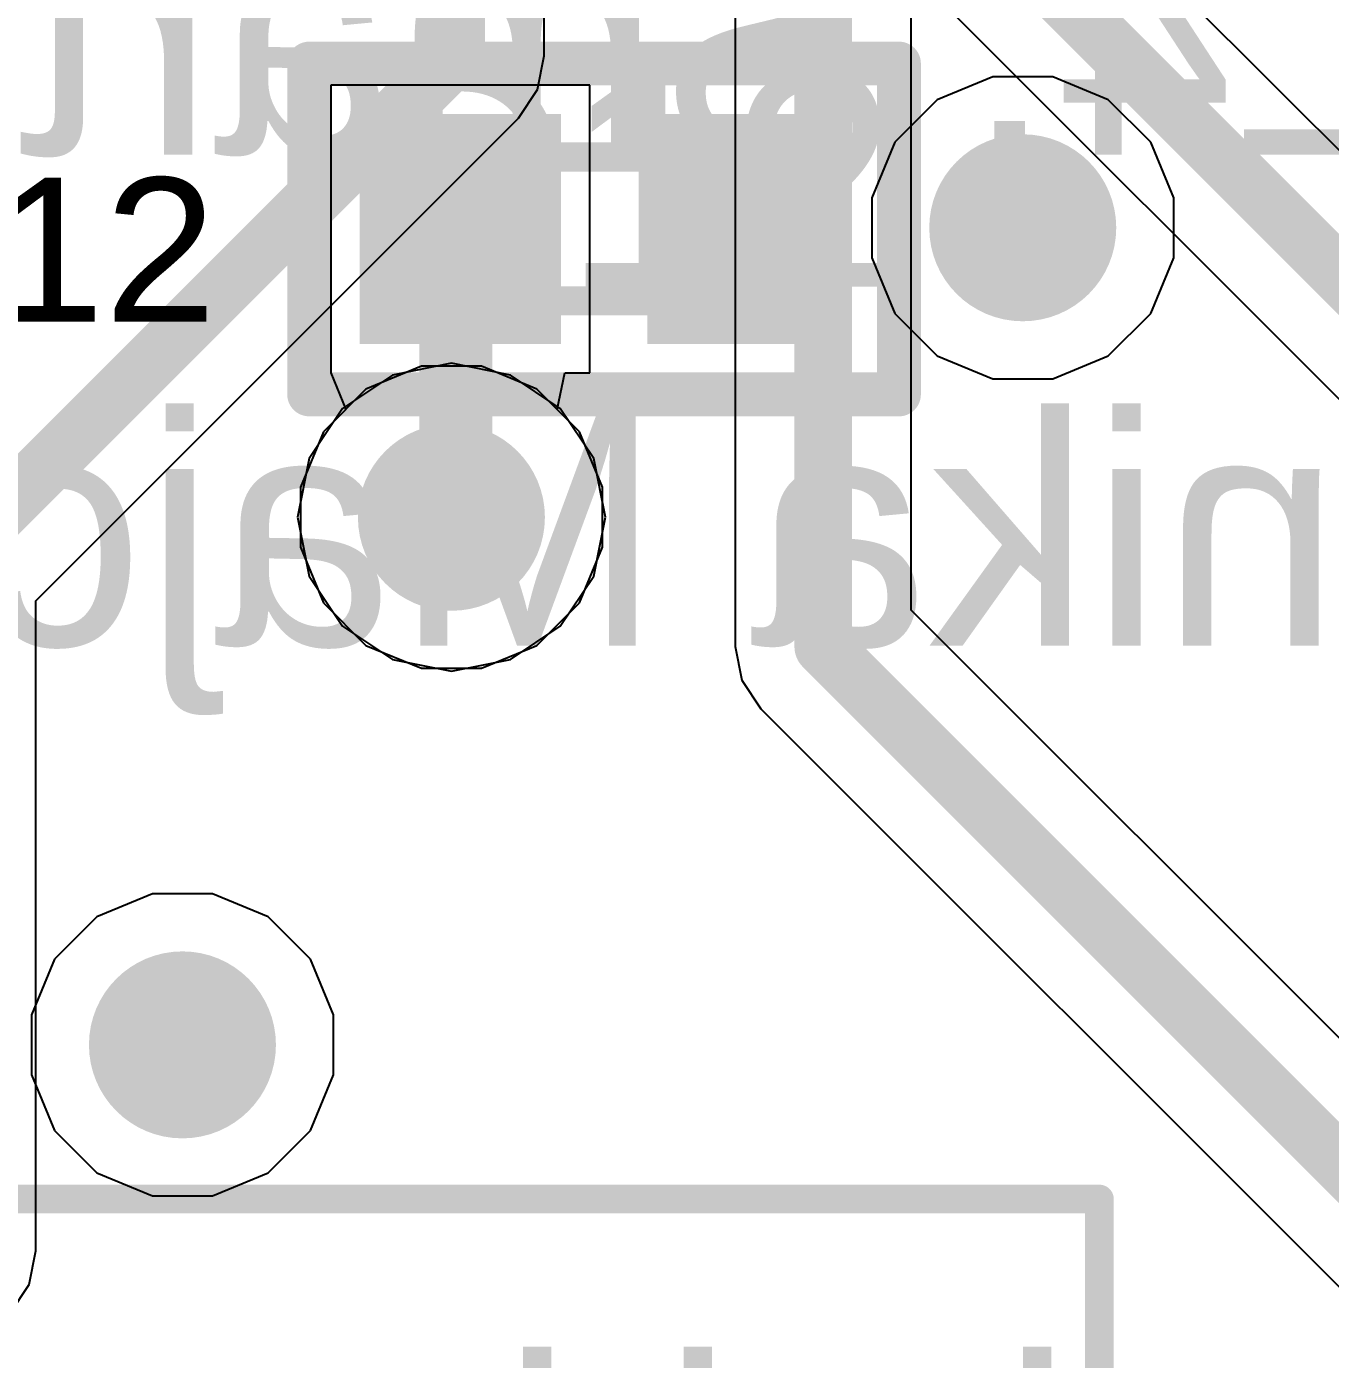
# Model space of a CAD drawing. Header units: inches. Extents: x 0.3 to 52.1, y -1.7 to 36.7.
# Drawn here: x 17.421 to 21.953, y 20.418 to 25.05 of the extents above; entities that cross this region are included whole.
import ezdxf

# ---------------------------------------------------------------- set-up
doc = ezdxf.new("R2010")
doc.units = ezdxf.units.IN
for name, color, linetype in [('Bottom Layer', 5, 'Continuous'), ('Bottom Overlay', 54, 'Continuous'), ('Internal1', 16, 'Continuous'), ('Internal2', 76, 'Continuous'), ('Top Assembly', 216, 'Continuous'), ('Top Component Outline', 6, 'Continuous'), ('Top Layer', 1, 'Continuous'), ('Top Overlay', 2, 'Continuous'), ('Top Paste', 8, 'Continuous'), ('Top Solder', 216, 'Continuous'), ('Via Holes', 16, 'Continuous')]:
    doc.layers.add(name, color=color, linetype=linetype)
doc.styles.add('Arial', font='', dxfattribs={"height": 0.2})
doc.styles.get('Arial').set_extended_font_data('Arial')

# ---------------------------------------------------------------- blocks, each defined once
blk = doc.blocks.new('0402_CAP_REFLOW_87')
at = {"layer": 'Top Layer'}
for points in [[(-0.75, 0.3), (-0.25, 0.3), (-0.25, -0.3), (-0.75, -0.3)], [(0.25, 0.3), (0.75, 0.3), (0.75, -0.3), (0.25, -0.3)]]:
    blk.add_hatch(color=1, dxfattribs=at).paths.add_polyline_path(points)
at = {"layer": 'Top Paste'}
for points in [[(-0.72, 0.27), (-0.28, 0.27), (-0.28, -0.27), (-0.72, -0.27)], [(0.28, 0.27), (0.72, 0.27), (0.72, -0.27), (0.28, -0.27)]]:
    blk.add_hatch(color=8, dxfattribs=at).paths.add_polyline_path(points)
at = {"layer": 'Top Solder'}
for points in [[(-0.85, 0.4), (-0.15, 0.4), (-0.15, -0.4), (-0.85, -0.4)], [(0.15, 0.4), (0.85, 0.4), (0.85, -0.4), (0.15, -0.4)]]:
    blk.add_hatch(color=216, dxfattribs=at).paths.add_polyline_path(points)
at = {"layer": 'Top Assembly'}
for points in [[(-1.025, -0.575, 0.15, 0.15, 0), (-1.025, 0.575, 0.15, 0.15, 0)], [(-1.025, 0.575, 0.15, 0.15, 0), (1.025, 0.575, 0.15, 0.15, 0)], [(1.025, -0.575, 0.15, 0.15, 0), (1.025, 0.575, 0.15, 0.15, 0)], [(-1.025, -0.575, 0.15, 0.15, 0), (1.025, -0.575, 0.15, 0.15, 0)]]:
    blk.add_lwpolyline(points, format="xyseb", dxfattribs=at)
for points in [[(-1.0625, 0.575, 0.075, 0.075, 1), (-0.9875, 0.575, 0.075, 0.075, 1)], [(-1.0625, 0.575, 0.075, 0.075, 1), (-0.9875, 0.575, 0.075, 0.075, 1)], [(0.9875, 0.575, 0.075, 0.075, 1), (1.0625, 0.575, 0.075, 0.075, 1)], [(0.9875, 0.575, 0.075, 0.075, 1), (1.0625, 0.575, 0.075, 0.075, 1)], [(-1.0625, -0.575, 0.075, 0.075, 1), (-0.9875, -0.575, 0.075, 0.075, 1)], [(-1.0625, -0.575, 0.075, 0.075, 1), (-0.9875, -0.575, 0.075, 0.075, 1)], [(0.9875, -0.575, 0.075, 0.075, 1), (1.0625, -0.575, 0.075, 0.075, 1)], [(0.9875, -0.575, 0.075, 0.075, 1), (1.0625, -0.575, 0.075, 0.075, 1)]]:
    blk.add_lwpolyline(points, format="xyseb", close=True, dxfattribs=at)
at = {"layer": 'Top Component Outline'}
for points in [[(-0.4998, 0.2502, 0.1016, 0.1016, 0), (0.5002, 0.2502, 0.1016, 0.1016, 0)], [(-0.4998, -0.2499, 0.1016, 0.1016, 0), (-0.4998, 0.2502, 0.1016, 0.1016, 0)], [(0.5002, -0.2499, 0.1016, 0.1016, 0), (0.5002, 0.2502, 0.1016, 0.1016, 0)], [(-0.4998, -0.2499, 0.1016, 0.1016, 0), (0.5002, -0.2499, 0.1016, 0.1016, 0)]]:
    blk.add_lwpolyline(points, format="xyseb", dxfattribs=at)
for points in [[(-0.5252, 0.2502, 0.0508, 0.0508, 1), (-0.4744, 0.2502, 0.0508, 0.0508, 1)], [(-0.5252, 0.2502, 0.0508, 0.0508, 1), (-0.4744, 0.2502, 0.0508, 0.0508, 1)], [(0.4748, 0.2502, 0.0508, 0.0508, 1), (0.5256, 0.2502, 0.0508, 0.0508, 1)], [(0.4748, 0.2502, 0.0508, 0.0508, 1), (0.5256, 0.2502, 0.0508, 0.0508, 1)], [(-0.5252, -0.2499, 0.0508, 0.0508, 1), (-0.4744, -0.2499, 0.0508, 0.0508, 1)], [(-0.5252, -0.2499, 0.0508, 0.0508, 1), (-0.4744, -0.2499, 0.0508, 0.0508, 1)], [(0.4748, -0.2499, 0.0508, 0.0508, 1), (0.5256, -0.2499, 0.0508, 0.0508, 1)], [(0.4748, -0.2499, 0.0508, 0.0508, 1), (0.5256, -0.2499, 0.0508, 0.0508, 1)]]:
    blk.add_lwpolyline(points, format="xyseb", close=True, dxfattribs=at)
at = {"layer": 'Top Overlay'}
for points in [[(-1.025, -0.575, 0.1524, 0.1524, 0), (-1.025, 0.575, 0.1524, 0.1524, 0)], [(-1.025, 0.575, 0.1524, 0.1524, 0), (1.025, 0.575, 0.1524, 0.1524, 0)], [(1.025, -0.575, 0.1524, 0.1524, 0), (1.025, 0.575, 0.1524, 0.1524, 0)], [(-1.025, -0.575, 0.1524, 0.1524, 0), (1.025, -0.575, 0.1524, 0.1524, 0)]]:
    blk.add_lwpolyline(points, format="xyseb", dxfattribs=at)
for points in [[(-1.0631, 0.575, 0.0762, 0.0762, 1), (-0.9869, 0.575, 0.0762, 0.0762, 1)], [(-1.0631, 0.575, 0.0762, 0.0762, 1), (-0.9869, 0.575, 0.0762, 0.0762, 1)], [(0.9869, 0.575, 0.0762, 0.0762, 1), (1.0631, 0.575, 0.0762, 0.0762, 1)], [(0.9869, 0.575, 0.0762, 0.0762, 1), (1.0631, 0.575, 0.0762, 0.0762, 1)], [(-1.0631, -0.575, 0.0762, 0.0762, 1), (-0.9869, -0.575, 0.0762, 0.0762, 1)], [(-1.0631, -0.575, 0.0762, 0.0762, 1), (-0.9869, -0.575, 0.0762, 0.0762, 1)], [(0.9869, -0.575, 0.0762, 0.0762, 1), (1.0631, -0.575, 0.0762, 0.0762, 1)], [(0.9869, -0.575, 0.0762, 0.0762, 1), (1.0631, -0.575, 0.0762, 0.0762, 1)]]:
    blk.add_lwpolyline(points, format="xyseb", close=True, dxfattribs=at)
at = {"layer": 'Top Assembly', "style": 'Arial'}
blk.add_text('C12', height=0.75, rotation=360, dxfattribs=at).set_placement((-0.9, -0.2))
blk = doc.blocks.new('SRR5828A2R6Y_113')
at = {"layer": 'Top Assembly'}
for points in [[(3.9, 4.1, 0.1, 0.1, 0), (3.9, -4.1, 0.1, 0.1, 0)], [(-3.9, -4.1, 0.1, 0.1, 0), (3.9, -4.1, 0.1, 0.1, 0)]]:
    blk.add_lwpolyline(points, format="xyseb", dxfattribs=at)
blk.add_lwpolyline([(3.875, -4.1, 0.05, 0.05, 1), (3.925, -4.1, 0.05, 0.05, 1)], format="xyseb", close=True, dxfattribs=at)
blk.add_lwpolyline([(3.875, -4.1, 0.05, 0.05, 1), (3.925, -4.1, 0.05, 0.05, 1)], format="xyseb", close=True, dxfattribs=at)

msp = doc.modelspace()

# ---------------------------------------------------------------- hatches: boundary and pattern name
at = {"layer": 'Bottom Layer'}
h = msp.add_hatch(color=5, dxfattribs=at)
edge = h.paths.add_edge_path()
edge.add_arc((20.8836, 24.3512), 0.325, 0, 360)
h = msp.add_hatch(color=5, dxfattribs=at)
edge = h.paths.add_edge_path()
edge.add_arc((18.8977, 23.3449), 0.325, 0, 360)
h = msp.add_hatch(color=5, dxfattribs=at)
edge = h.paths.add_edge_path()
edge.add_arc((17.9628, 21.511), 0.325, 0, 360)
at = {"layer": 'Internal1'}
h = msp.add_hatch(color=16, dxfattribs=at)
edge = h.paths.add_edge_path()
edge.add_arc((20.8836, 24.3512), 0.325, 0, 360)
h = msp.add_hatch(color=16, dxfattribs=at)
edge = h.paths.add_edge_path()
edge.add_arc((18.8977, 23.3449), 0.325, 0, 360)
h = msp.add_hatch(color=16, dxfattribs=at)
edge = h.paths.add_edge_path()
edge.add_arc((17.9628, 21.511), 0.325, 0, 360)
at = {"layer": 'Internal2'}
h = msp.add_hatch(color=76, dxfattribs=at)
edge = h.paths.add_edge_path()
edge.add_arc((20.8836, 24.3512), 0.325, 0, 360)
h = msp.add_hatch(color=76, dxfattribs=at)
edge = h.paths.add_edge_path()
edge.add_arc((18.8977, 23.3449), 0.325, 0, 360)
h = msp.add_hatch(color=76, dxfattribs=at)
edge = h.paths.add_edge_path()
edge.add_arc((17.9628, 21.511), 0.325, 0, 360)
at = {"layer": 'Top Layer'}
h = msp.add_hatch(color=1, dxfattribs=at)
edge = h.paths.add_edge_path()
edge.add_arc((20.8836, 24.3512), 0.325, 0, 360)
h = msp.add_hatch(color=1, dxfattribs=at)
edge = h.paths.add_edge_path()
edge.add_arc((18.8977, 23.3449), 0.325, 0, 360)
h = msp.add_hatch(color=1, dxfattribs=at)
edge = h.paths.add_edge_path()
edge.add_arc((17.9628, 21.511), 0.325, 0, 360)
at = {"layer": 'Via Holes'}
h = msp.add_hatch(color=7, dxfattribs=at)
edge = h.paths.add_edge_path()
edge.add_arc((20.8836, 24.3512), 0.175, 0, 360)
h = msp.add_hatch(color=7, dxfattribs=at)
edge = h.paths.add_edge_path()
edge.add_arc((18.8977, 23.3449), 0.175, 0, 360)
h = msp.add_hatch(color=7, dxfattribs=at)
edge = h.paths.add_edge_path()
edge.add_arc((17.9628, 21.511), 0.175, 0, 360)

# ---------------------------------------------------------------- linework, layer by layer
at = {"layer": 'Bottom Layer'}
for p, q in [((20.4959, 23.0221), (20.4959, 27.3473)), ((19.8841, 26.8724), (19.8841, 22.8954)), ((19.2203, 24.9484), (19.2203, 26.3882)), ((19.1971, 24.8314), (19.2204, 24.9484)), ((19.2204, 24.9484), (19.2203, 24.9484)), ((19.1308, 24.7321), (19.1971, 24.8314)), ((17.4536, 23.0549), (19.1308, 24.7321)), ((19.1308, 24.7321), (19.1308, 24.7321)), ((18.8977, 23.8802), (18.6929, 23.8394)), ((19.1026, 23.8394), (18.8977, 23.8802)), ((18.6929, 23.8394), (18.5192, 23.7234)), ((19.2762, 23.7234), (19.1026, 23.8394)), ((18.5192, 23.7234), (18.4032, 23.5498)), ((19.3923, 23.5498), (19.2762, 23.7234)), ((18.4032, 23.5498), (18.3624, 23.3449)), ((19.433, 23.3449), (19.3923, 23.5498)), ((18.3624, 23.3449), (18.4032, 23.1401)), ((19.3923, 23.1401), (19.433, 23.3449)), ((18.4032, 23.1401), (18.5192, 22.9664)), ((19.2762, 22.9664), (19.3923, 23.1401)), ((17.4536, 20.7953), (17.4536, 23.0549)), ((23.2014, 20.3165), (20.4959, 23.0221)), ((18.5192, 22.9664), (18.6929, 22.8504)), ((19.1026, 22.8504), (19.2762, 22.9664)), ((19.8841, 22.8954), (19.8841, 22.8954)), ((19.8841, 22.8954), (19.9074, 22.7783)), ((18.6929, 22.8504), (18.8977, 22.8096)), ((18.8977, 22.8096), (19.1026, 22.8504)), ((19.9074, 22.7783), (19.9737, 22.6791)), ((19.9737, 22.6791), (22.7689, 19.8839)), ((17.4303, 20.6782), (17.4536, 20.7953)), ((17.4536, 20.7953), (17.4536, 20.7953)), ((17.364, 20.579), (17.4303, 20.6782))]:
    msp.add_line(p, q, dxfattribs=at)
for points in [[(20.19, 22.8954, 0.2, 0.2, 0), (20.19, 27.7652, 0.2, 0.2, 0)], [(18.9145, 24.9484, 0.2, 0.2, 0), (18.9145, 26.4572, 0.2, 0.2, 0)], [(17.1477, 23.1816, 0.2, 0.2, 0), (18.9145, 24.9484, 0.2, 0.2, 0)], [(20.19, 22.8954, 0.2, 0.2, 0), (23.3296, 19.7557, 0.2, 0.2, 0)]]:
    msp.add_lwpolyline(points, format="xyseb", dxfattribs=at)
for points in [[(18.8645, 24.9484, 0.1, 0.1, 1), (18.9645, 24.9484, 0.1, 0.1, 1)], [(18.8645, 24.9484, 0.1, 0.1, 1), (18.9645, 24.9484, 0.1, 0.1, 1)], [(20.14, 22.8954, 0.1, 0.1, 1), (20.24, 22.8954, 0.1, 0.1, 1)], [(20.14, 22.8954, 0.1, 0.1, 1), (20.24, 22.8954, 0.1, 0.1, 1)]]:
    msp.add_lwpolyline(points, format="xyseb", close=True, dxfattribs=at)
at = {"layer": 'Internal1'}
for p, q in [((18.7933, 23.8699), (18.6003, 23.79)), ((19.0022, 23.8699), (18.7933, 23.8699)), ((19.1951, 23.79), (19.0022, 23.8699)), ((18.6003, 23.79), (18.4526, 23.6423)), ((19.3428, 23.6423), (19.1951, 23.79)), ((18.4526, 23.6423), (18.3727, 23.4493)), ((19.4227, 23.4493), (19.3428, 23.6423)), ((18.3727, 23.4493), (18.3727, 23.2405)), ((19.4227, 23.2405), (19.4227, 23.4493)), ((18.3727, 23.2405), (18.4526, 23.0475)), ((19.3428, 23.0475), (19.4227, 23.2405)), ((18.4526, 23.0475), (18.6003, 22.8998)), ((19.1951, 22.8998), (19.3428, 23.0475)), ((18.6003, 22.8998), (18.7933, 22.8199)), ((19.0022, 22.8199), (19.1951, 22.8998)), ((18.7933, 22.8199), (19.0022, 22.8199))]:
    msp.add_line(p, q, dxfattribs=at)
at = {"layer": 'Internal2'}
for p, q in [((20.7792, 24.8762), (20.5862, 24.7963)), ((20.9881, 24.8762), (20.7792, 24.8762)), ((21.181, 24.7963), (20.9881, 24.8762)), ((20.5862, 24.7963), (20.4386, 24.6486)), ((21.3287, 24.6486), (21.181, 24.7963)), ((20.4386, 24.6486), (20.3586, 24.4556)), ((21.4086, 24.4556), (21.3287, 24.6486)), ((20.3586, 24.4556), (20.3586, 24.2468)), ((21.4086, 24.2468), (21.4086, 24.4556)), ((20.3586, 24.2468), (20.4386, 24.0538)), ((21.3287, 24.0538), (21.4086, 24.2468)), ((20.4386, 24.0538), (20.5862, 23.9061)), ((21.181, 23.9061), (21.3287, 24.0538)), ((20.5862, 23.9061), (20.7792, 23.8262)), ((20.9881, 23.8262), (21.181, 23.9061)), ((20.7792, 23.8262), (20.9881, 23.8262)), ((17.8584, 22.036), (17.6654, 21.9561)), ((18.0672, 22.036), (17.8584, 22.036)), ((18.2602, 21.9561), (18.0672, 22.036)), ((17.6654, 21.9561), (17.5177, 21.8084)), ((18.4079, 21.8084), (18.2602, 21.9561)), ((17.5177, 21.8084), (17.4378, 21.6155)), ((18.4878, 21.6155), (18.4079, 21.8084)), ((17.4378, 21.6155), (17.4378, 21.4066)), ((18.4878, 21.4066), (18.4878, 21.6155)), ((17.4378, 21.4066), (17.5177, 21.2136)), ((18.4079, 21.2136), (18.4878, 21.4066)), ((17.5177, 21.2136), (17.6654, 21.066)), ((18.2602, 21.066), (18.4079, 21.2136)), ((17.6654, 21.066), (17.8584, 20.986)), ((18.0672, 20.986), (18.2602, 21.066)), ((17.8584, 20.986), (18.0672, 20.986))]:
    msp.add_line(p, q, dxfattribs=at)
at = {"layer": 'Top Layer'}
for p, q in [((22.5535, 24.0506), (20.6059, 25.9981)), ((20.0837, 25.6552), (22.0313, 23.7076)), ((19.3783, 24.847), (18.4783, 24.847)), ((18.4783, 24.847), (18.4783, 23.847)), ((19.3783, 23.847), (19.3783, 24.847)), ((18.4783, 23.847), (18.4783, 23.847)), ((18.4783, 23.847), (18.5303, 23.72)), ((19.2651, 23.72), (19.2916, 23.847)), ((19.2916, 23.847), (19.3783, 23.847)), ((18.5303, 23.72), (18.4526, 23.6423)), ((19.3428, 23.6423), (19.2651, 23.72)), ((18.4526, 23.6423), (18.3727, 23.4493)), ((19.4227, 23.4493), (19.3428, 23.6423)), ((18.3727, 23.4493), (18.3727, 23.2405)), ((19.4227, 23.2405), (19.4227, 23.4493)), ((18.3727, 23.2405), (18.4526, 23.0475)), ((19.3428, 23.0475), (19.4227, 23.2405)), ((18.4526, 23.0475), (18.6003, 22.8998)), ((19.1951, 22.8998), (19.3428, 23.0475)), ((18.6003, 22.8998), (18.7933, 22.8199)), ((19.0022, 22.8199), (19.1951, 22.8998)), ((18.7933, 22.8199), (19.0022, 22.8199))]:
    msp.add_line(p, q, dxfattribs=at)
for points in [[(20.3, 25.8714, 0.2, 0.2, 0), (22.3372, 23.8343, 0.2, 0.2, 0)], [(18.913, 24.3317, 0.254, 0.254, 0), (18.9283, 24.347, 0.254, 0.254, 0)], [(18.913, 23.3602, 0.254, 0.254, 0), (18.913, 24.3317, 0.254, 0.254, 0)], [(18.8977, 23.3449, 0.254, 0.254, 0), (18.913, 23.3602, 0.254, 0.254, 0)]]:
    msp.add_lwpolyline(points, format="xyseb", dxfattribs=at)
for points in [[(18.8648, 24.347, 0.127, 0.127, 1), (18.9918, 24.347, 0.127, 0.127, 1)], [(18.8495, 24.3317, 0.127, 0.127, 1), (18.9765, 24.3317, 0.127, 0.127, 1)], [(18.8495, 24.3317, 0.127, 0.127, 1), (18.9765, 24.3317, 0.127, 0.127, 1)], [(18.8495, 23.3602, 0.127, 0.127, 1), (18.9765, 23.3602, 0.127, 0.127, 1)], [(18.8495, 23.3602, 0.127, 0.127, 1), (18.9765, 23.3602, 0.127, 0.127, 1)], [(18.8342, 23.3449, 0.127, 0.127, 1), (18.9612, 23.3449, 0.127, 0.127, 1)]]:
    msp.add_lwpolyline(points, format="xyseb", close=True, dxfattribs=at)

# ---------------------------------------------------------------- block references
msp.add_blockref('0402_CAP_REFLOW_87', (19.4283, 24.347))
at = {"rotation": 90}
msp.add_blockref('SRR5828A2R6Y_113', (17.05, 17.075), dxfattribs=at)

# ---------------------------------------------------------------- texts
at = {"layer": 'Bottom Overlay', "style": 'Arial', "text_generation_flag": 2}
for s, p in [('Projekt na PBL4: Smartwatch', (29.0689, 24.605)), ('Autorzy: Weronika Majcher,', (29.0689, 22.8988)), ('Franciszek Zarebski', (29.0689, 19.6195))]:
    msp.add_text(s, height=0.800001, dxfattribs=at).set_placement(p)
at = {"layer": 'Top Overlay', "style": 'Arial'}
msp.add_text('C12', height=0.5, dxfattribs=at).set_placement((16.7992, 24.025))

doc.saveas('drawing.dxf')
